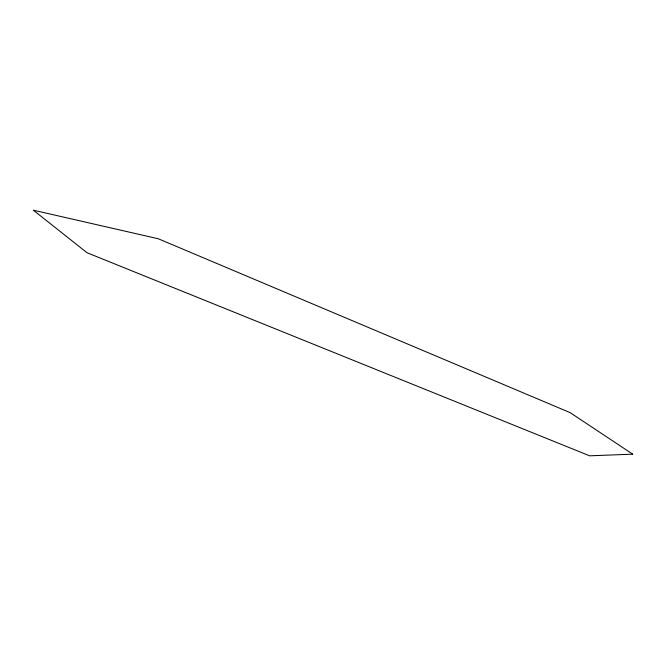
<?xml version="1.0" encoding="UTF-8"?>
<svg xmlns="http://www.w3.org/2000/svg" width="666" height="666" viewBox="0 0 666 666"><rect width="100%" height="100%" fill="white"/><g stroke="black" fill="none" stroke-linecap="round" stroke-linejoin="round"><path stroke-width="1" d="M632.7 454.162L589.643 455.819L87.038 252.739L33.3 210.181L158.325 238.778L570.188 412.662L632.7 454.162"/></g></svg>
